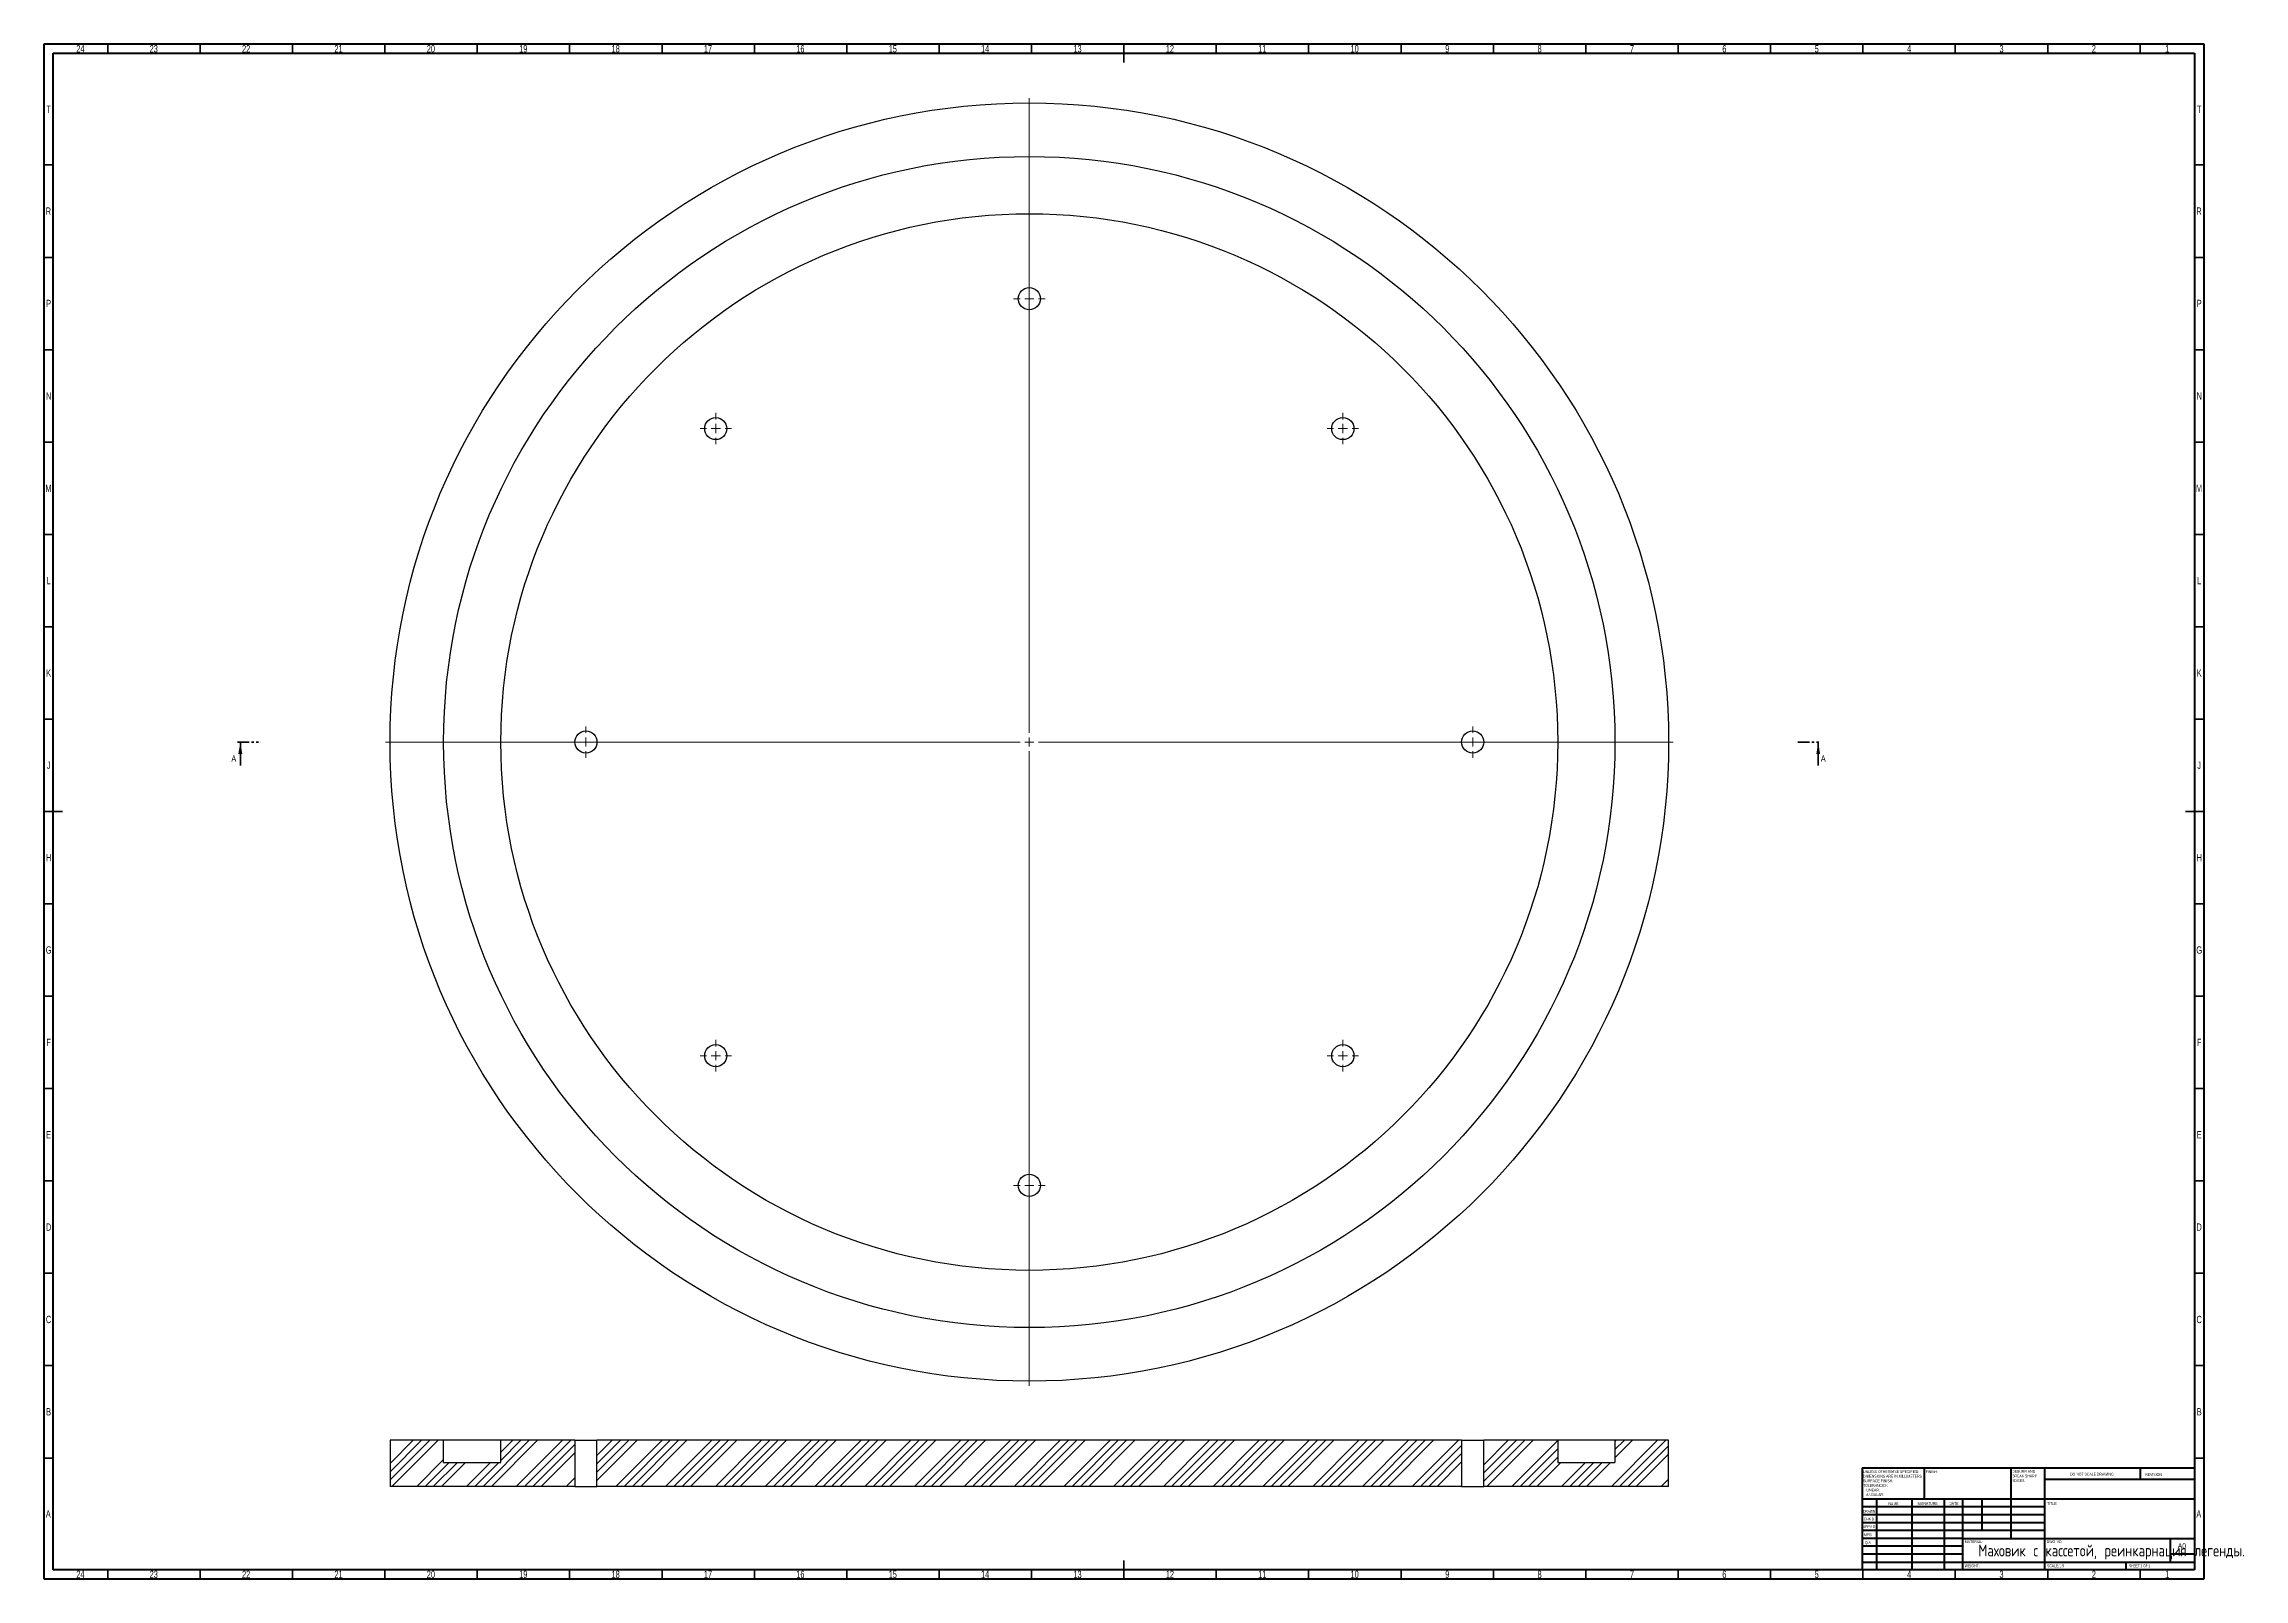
# Model space of a CAD drawing. Header units: millimetres. Extents: x 15 to 1206, y 5 to 836.
import ezdxf

# ---------------------------------------------------------------- set-up
doc = ezdxf.new("R2010")
doc.units = ezdxf.units.MM
doc.linetypes.add('PHANTOM', pattern=[12.7, 6.35, -1.27, 1.27, -1.27, 1.27, -1.27])
doc.styles.add('SLDTEXTSTYLE0', font='TXT', dxfattribs={"width": 0.75})
doc.styles.add('SLDTEXTSTYLE1', font='TXT', dxfattribs={"width": 0.686449})
doc.styles.add('SLDTEXTSTYLE2', font='TXT', dxfattribs={"width": 0.6875})
doc.styles.add('SLDTEXTSTYLE3', font='TXT', dxfattribs={"width": 0.75, "bigfont": 'bigfont'})

# ---------------------------------------------------------------- blocks, each defined once
blk = doc.blocks.new('SW_NOTE_0')
at = {"color": 0, "linetype": 'Continuous', "lineweight": 0, "char_height": 1.5, "attachment_point": 1, "style": 'SLDTEXTSTYLE0'}
for s, insert in [('UNLESS OTHERWISE SPECIFIED:', (0, 1.9)), ('TOLERANCES:', (0, -5.6)), ('DIMENSIONS ARE IN MILLIMETERS', (0, -0.6)), ('SURFACE FINISH:', (0, -3.1)), ('ANGULAR:', (1.7, -10.6)), ('LINEAR:', (1.7, -8.1))]:
    blk.add_mtext(s, dxfattribs=dict(at, insert=insert))
blk = doc.blocks.new('SW_NOTE_0_1')
at = {"color": 0, "linetype": 'Continuous', "lineweight": 0, "char_height": 1.5, "attachment_point": 1, "style": 'SLDTEXTSTYLE0'}
for s, insert in [('DEBURR AND', (0, 1.9)), ('BREAK SHARP', (0, -0.6)), ('EDGES', (0, -3.1))]:
    blk.add_mtext(s, dxfattribs=dict(at, insert=insert))
blk = doc.blocks.new('SW_CENTERMARKSYMBOL_0')
at = {"color": 0, "linetype": 'Continuous', "lineweight": 18}
for p, q in [((0, 5), (0, 348.5)), ((-5, 0), (-348.5, 0)), ((0, 0), (-2.5, 0)), ((0, 0), (0, 2.5)), ((0, 0), (0, -2.5)), ((0, 0), (2.5, 0)), ((5, 0), (348.5, 0)), ((0, -5), (0, -348.5))]:
    blk.add_line(p, q, dxfattribs=at)
blk = doc.blocks.new('SW_CENTERMARKSYMBOL_1')
at = {"color": 0, "linetype": 'Continuous', "lineweight": 18}
for p, q in [((-5, 0), (-8.5, 0)), ((0, 0), (-2.5, 0)), ((0, 5), (0, 8.5)), ((0, 0), (0, 2.5)), ((0, 0), (0, -2.5)), ((0, 0), (2.5, 0)), ((5, 0), (8.5, 0)), ((0, -5), (0, -8.5))]:
    blk.add_line(p, q, dxfattribs=at)
blk = doc.blocks.new('SW_CENTERMARKSYMBOL_2')
at = {"color": 0, "linetype": 'Continuous', "lineweight": 18}
for p, q in [((-5, 0), (-8.5, 0)), ((0, 0), (-2.5, 0)), ((0, 5), (0, 8.5)), ((0, 0), (0, 2.5)), ((0, 0), (0, -2.5)), ((0, 0), (2.5, 0)), ((5, 0), (8.5, 0)), ((0, -5), (0, -8.5))]:
    blk.add_line(p, q, dxfattribs=at)
blk = doc.blocks.new('SW_CENTERMARKSYMBOL_3')
at = {"color": 0, "linetype": 'Continuous', "lineweight": 18}
for p, q in [((-5, 0), (-8.5, 0)), ((0, 0), (-2.5, 0)), ((0, 5), (0, 8.5)), ((0, 0), (0, 2.5)), ((0, 0), (0, -2.5)), ((0, 0), (2.5, 0)), ((5, 0), (8.5, 0)), ((0, -5), (0, -8.5))]:
    blk.add_line(p, q, dxfattribs=at)
blk = doc.blocks.new('SW_CENTERMARKSYMBOL_4')
at = {"color": 0, "linetype": 'Continuous', "lineweight": 18}
for p, q in [((-5, 0), (-8.5, 0)), ((0, 0), (-2.5, 0)), ((0, 5), (0, 8.5)), ((0, 0), (0, 2.5)), ((0, 0), (0, -2.5)), ((0, 0), (2.5, 0)), ((5, 0), (8.5, 0)), ((0, -5), (0, -8.5))]:
    blk.add_line(p, q, dxfattribs=at)
blk = doc.blocks.new('SW_CENTERMARKSYMBOL_5')
at = {"color": 0, "linetype": 'Continuous', "lineweight": 18}
for p, q in [((-5, 0), (-8.5, 0)), ((0, 0), (-2.5, 0)), ((0, 5), (0, 8.5)), ((0, 0), (0, 2.5)), ((0, 0), (0, -2.5)), ((0, 0), (2.5, 0)), ((5, 0), (8.5, 0)), ((0, -5), (0, -8.5))]:
    blk.add_line(p, q, dxfattribs=at)
blk = doc.blocks.new('SW_CENTERMARKSYMBOL_6')
at = {"color": 0, "linetype": 'Continuous', "lineweight": 18}
for p, q in [((-5, 0), (-8.5, 0)), ((0, 0), (-2.5, 0)), ((0, 5), (0, 8.5)), ((0, 0), (0, 2.5)), ((0, 0), (0, -2.5)), ((0, 0), (2.5, 0)), ((5, 0), (8.5, 0)), ((0, -5), (0, -8.5))]:
    blk.add_line(p, q, dxfattribs=at)
blk = doc.blocks.new('SW_CENTERMARKSYMBOL_7')
at = {"color": 0, "linetype": 'Continuous', "lineweight": 18}
for p, q in [((-5, 0), (-8.5, 0)), ((0, 0), (-2.5, 0)), ((0, 5), (0, 8.5)), ((0, 0), (0, 2.5)), ((0, 0), (0, -2.5)), ((0, 0), (2.5, 0)), ((5, 0), (8.5, 0)), ((0, -5), (0, -8.5))]:
    blk.add_line(p, q, dxfattribs=at)
blk = doc.blocks.new('SW_CENTERMARKSYMBOL_8')
at = {"color": 0, "linetype": 'Continuous', "lineweight": 18}
for p, q in [((-5, 0), (-8.5, 0)), ((0, 0), (-2.5, 0)), ((0, 5), (0, 8.5)), ((0, 0), (0, 2.5)), ((0, 0), (0, -2.5)), ((0, 0), (2.5, 0)), ((5, 0), (8.5, 0)), ((0, -5), (0, -8.5))]:
    blk.add_line(p, q, dxfattribs=at)

msp = doc.modelspace()

# ---------------------------------------------------------------- hatches: boundary and pattern name
at = {"linetype": 'Continuous', "lineweight": 18}
h = msp.add_hatch(dxfattribs=at)
h.set_pattern_fill('ANSI34', style=0)
h.paths.add_polyline_path([(202.3, 55.1), (302.3, 55.1), (302.3, 80.1), (262.3, 80.1), (262.3, 68.1), (231.3, 68.1), (231.3, 80.1), (202.3, 80.1)], flags=0)
h = msp.add_hatch(dxfattribs=at)
h.set_pattern_fill('ANSI34', style=0)
h.paths.add_polyline_path([(782.3, 55.1), (782.3, 80.1), (314.3, 80.1), (314.3, 55.1)], flags=0)
h = msp.add_hatch(dxfattribs=at)
h.set_pattern_fill('ANSI34', style=0)
h.paths.add_polyline_path([(794.3, 55.1), (894.3, 55.1), (894.3, 80.1), (865.3, 80.1), (865.3, 68.1), (834.3, 68.1), (834.3, 80.1), (794.3, 80.1)], flags=0)

# ---------------------------------------------------------------- linework, layer by layer
at = {"color": 7, "linetype": 'Continuous', "lineweight": 70}
for p, q in [((15, 5), (15, 836)), ((15, 836), (1184, 836)), ((1184, 836), (1184, 5)), ((20, 10), (20, 831)), ((20, 831), (1179, 831)), ((1179, 831), (1179, 10)), ((1184, 5), (15, 5)), ((1179, 10), (20, 10))]:
    msp.add_line(p, q, dxfattribs=at)
at = {"color": 7, "linetype": 'Continuous', "lineweight": 35}
for p, q in [((49.5, 831), (49.5, 836)), ((99.5, 831), (99.5, 836)), ((149.5, 831), (149.5, 836)), ((199.5, 831), (199.5, 836)), ((249.5, 831), (249.5, 836)), ((299.5, 831), (299.5, 836)), ((349.5, 831), (349.5, 836)), ((399.5, 831), (399.5, 836)), ((449.5, 831), (449.5, 836)), ((499.5, 831), (499.5, 836)), ((549.5, 831), (549.5, 836)), ((599.5, 836), (599.5, 826)), ((599.5, 831), (599.5, 836)), ((649.5, 831), (649.5, 836)), ((699.5, 831), (699.5, 836)), ((749.5, 831), (749.5, 836)), ((799.5, 831), (799.5, 836)), ((849.5, 831), (849.5, 836)), ((899.5, 831), (899.5, 836)), ((949.5, 831), (949.5, 836)), ((999.5, 831), (999.5, 836)), ((1049.5, 831), (1049.5, 836)), ((1099.5, 831), (1099.5, 836)), ((1149.5, 831), (1149.5, 836)), ((20, 770.5), (15, 770.5)), ((1179, 770.5), (1184, 770.5)), ((20, 720.5), (15, 720.5)), ((1179, 720.5), (1184, 720.5)), ((20, 670.5), (15, 670.5)), ((1179, 670.5), (1184, 670.5)), ((20, 620.5), (15, 620.5)), ((1179, 620.5), (1184, 620.5)), ((20, 570.5), (15, 570.5)), ((1179, 570.5), (1184, 570.5)), ((20, 520.5), (15, 520.5)), ((1179, 520.5), (1184, 520.5)), ((20, 470.5), (15, 470.5)), ((1179, 470.5), (1184, 470.5)), ((121.3, 445.4), (121.3, 458.1)), ((975.3, 445.4), (975.3, 458.1)), ((15, 420.5), (25, 420.5)), ((20, 420.5), (15, 420.5)), ((1184, 420.5), (1174, 420.5)), ((1179, 420.5), (1184, 420.5)), ((20, 370.5), (15, 370.5)), ((1179, 370.5), (1184, 370.5)), ((20, 320.5), (15, 320.5)), ((1179, 320.5), (1184, 320.5)), ((20, 270.5), (15, 270.5)), ((1179, 270.5), (1184, 270.5)), ((20, 220.5), (15, 220.5)), ((1179, 220.5), (1184, 220.5)), ((20, 170.5), (15, 170.5)), ((1179, 170.5), (1184, 170.5)), ((20, 120.5), (15, 120.5)), ((1179, 120.5), (1184, 120.5)), ((20, 70.5), (15, 70.5)), ((1179, 70.5), (1184, 70.5)), ((599.5, 5), (599.5, 15)), ((49.5, 10), (49.5, 5)), ((99.5, 10), (99.5, 5)), ((149.5, 10), (149.5, 5)), ((199.5, 10), (199.5, 5)), ((249.5, 10), (249.5, 5)), ((299.5, 10), (299.5, 5)), ((349.5, 10), (349.5, 5)), ((399.5, 10), (399.5, 5)), ((449.5, 10), (449.5, 5)), ((499.5, 10), (499.5, 5)), ((549.5, 10), (549.5, 5)), ((599.5, 10), (599.5, 5)), ((649.5, 10), (649.5, 5)), ((699.5, 10), (699.5, 5)), ((749.5, 10), (749.5, 5)), ((799.5, 10), (799.5, 5)), ((849.5, 10), (849.5, 5)), ((899.5, 10), (899.5, 5)), ((949.5, 10), (949.5, 5)), ((999.5, 10), (999.5, 5)), ((1049.5, 10), (1049.5, 5)), ((1099.5, 10), (1099.5, 5)), ((1149.5, 10), (1149.5, 5))]:
    msp.add_line(p, q, dxfattribs=at)
at = {"color": 7, "linetype": 'PHANTOM', "lineweight": 35}
for p, q in [((119.7, 458.1), (132.4, 458.1)), ((964.2, 458.1), (976.9, 458.1))]:
    msp.add_line(p, q, dxfattribs=at)
at = {"color": 7, "linetype": 'Continuous', "lineweight": 25}
for p, q in [((202.3, 80.1), (202.3, 55.1)), ((231.3, 80.1), (202.3, 80.1)), ((231.3, 68.1), (231.3, 80.1)), ((262.3, 80.1), (231.3, 80.1)), ((262.3, 68.1), (262.3, 80.1)), ((302.3, 80.1), (262.3, 80.1)), ((302.3, 80.1), (302.3, 55.1)), ((302.3, 80.1), (314.3, 80.1)), ((314.3, 55.1), (314.3, 80.1)), ((782.3, 80.1), (314.3, 80.1)), ((782.3, 80.1), (782.3, 55.1)), ((782.3, 80.1), (794.3, 80.1)), ((794.3, 55.1), (794.3, 80.1)), ((834.3, 80.1), (794.3, 80.1)), ((834.3, 80.1), (834.3, 68.1)), ((865.3, 80.1), (834.3, 80.1)), ((865.3, 80.1), (865.3, 68.1)), ((894.3, 80.1), (865.3, 80.1)), ((894.3, 55.1), (894.3, 80.1)), ((231.3, 68.1), (262.3, 68.1)), ((834.3, 68.1), (865.3, 68.1)), ((302.3, 55.1), (202.3, 55.1)), ((302.3, 55.1), (314.3, 55.1)), ((782.3, 55.1), (314.3, 55.1)), ((782.3, 55.1), (794.3, 55.1)), ((894.3, 55.1), (794.3, 55.1))]:
    msp.add_line(p, q, dxfattribs=at)
at = {"color": 7, "linetype": 'Continuous', "lineweight": 50}
for p, q in [((999, 65.2), (1179, 65.2)), ((999, 65.2), (999, 10)), ((1032.8, 48.2), (1032.8, 65.2)), ((1079.6, 65.2), (1079.6, 27)), ((1097.8, 65.2), (1097.8, 10)), ((1149.8, 58.9), (1149.8, 65.2)), ((1179, 48.2), (999, 48.2)), ((1006.8, 48.2), (1006.8, 10)), ((1026, 48.2), (1026, 10)), ((1043.4, 48.2), (1043.4, 10)), ((1053.6, 10), (1053.6, 48.2)), ((1064, 31.2), (1064, 48.2)), ((1179, 58.9), (1097.8, 58.9)), ((1097.8, 44), (999, 44)), ((1097.8, 39.8), (999, 39.8)), ((1097.8, 35.5), (999, 35.5)), ((1097.8, 31.2), (999, 31.2)), ((1053.6, 27), (999, 27)), ((1053.6, 27), (1179, 27)), ((1166, 14.2), (1166, 27)), ((1053.6, 22.7), (999, 22.7)), ((1053.6, 18.5), (999, 18.5)), ((999, 14.2), (1179, 14.2)), ((1142, 10), (1142, 14.2)), ((1179, 18.5), (1166, 18.5))]:
    msp.add_line(p, q, dxfattribs=at)
at = {"color": 7, "linetype": 'Continuous', "lineweight": 25}
for centre, radius in [((548.3, 458.1), 346), ((548.3, 458.1), 317), ((548.3, 458.1), 286), ((548.3, 698.1), 6), ((378.6, 627.8), 6), ((718, 627.8), 6), ((308.3, 458.1), 6), ((788.3, 458.1), 6), ((378.6, 288.3), 6), ((718, 288.3), 6), ((548.3, 218.1), 6)]:
    msp.add_circle(centre, radius, dxfattribs=at)
at = {"color": 7, "linetype": 'Continuous', "lineweight": 35}
for points in [[(121.3, 458.1), (120.2, 451.7), (122.3, 451.7)], [(975.3, 458.1), (974.3, 451.7), (976.3, 451.7)]]:
    msp.add_solid(points, dxfattribs=at)

# ---------------------------------------------------------------- block references
at = {"color": 7, "linetype": 'Continuous', "lineweight": 0}
for name, p in [('SW_CENTERMARKSYMBOL_0', (548.3, 458.1)), ('SW_CENTERMARKSYMBOL_5', (548.3, 698.1)), ('SW_CENTERMARKSYMBOL_6', (378.6, 627.8)), ('SW_CENTERMARKSYMBOL_4', (718, 627.8)), ('SW_CENTERMARKSYMBOL_7', (308.3, 458.1)), ('SW_CENTERMARKSYMBOL_3', (788.3, 458.1)), ('SW_CENTERMARKSYMBOL_8', (378.6, 288.3)), ('SW_CENTERMARKSYMBOL_2', (718, 288.3)), ('SW_CENTERMARKSYMBOL_1', (548.3, 218.1)), ('SW_NOTE_0', (999.6, 62)), ('SW_NOTE_0_1', (1080.3, 62.1))]:
    msp.add_blockref(name, p, dxfattribs=at)

# ---------------------------------------------------------------- texts
for s, insert, char_height, attachment_point, style in [('24', (34.7, 835.4), 3.97, 2, 'SLDTEXTSTYLE0'), ('23', (74.4, 835.4), 3.97, 2, 'SLDTEXTSTYLE0'), ('22', (124.4, 835.4), 3.97, 2, 'SLDTEXTSTYLE0'), ('21', (174.4, 835.4), 3.97, 2, 'SLDTEXTSTYLE0'), ('20', (224.4, 835.4), 3.97, 2, 'SLDTEXTSTYLE0'), ('19', (274.4, 835.4), 3.97, 2, 'SLDTEXTSTYLE0'), ('18', (324.4, 835.4), 3.97, 2, 'SLDTEXTSTYLE0'), ('17', (374.4, 835.4), 3.97, 2, 'SLDTEXTSTYLE0'), ('16', (424.4, 835.4), 3.97, 2, 'SLDTEXTSTYLE0'), ('15', (474.4, 835.4), 3.97, 2, 'SLDTEXTSTYLE0'), ('14', (524.4, 835.4), 3.97, 2, 'SLDTEXTSTYLE0'), ('13', (574.4, 835.4), 3.97, 2, 'SLDTEXTSTYLE0'), ('12', (624.4, 835.4), 3.97, 2, 'SLDTEXTSTYLE0'), ('11', (674.4, 835.4), 3.97, 2, 'SLDTEXTSTYLE0'), ('10', (724.4, 835.4), 3.97, 2, 'SLDTEXTSTYLE0'), ('9', (774.5, 835.4), 3.97, 2, 'SLDTEXTSTYLE0'), ('8', (824.5, 835.4), 3.97, 2, 'SLDTEXTSTYLE0'), ('7', (874.5, 835.4), 3.97, 2, 'SLDTEXTSTYLE0'), ('6', (924.5, 835.4), 3.97, 2, 'SLDTEXTSTYLE0'), ('5', (974.5, 835.4), 3.97, 2, 'SLDTEXTSTYLE0'), ('4', (1024.5, 835.4), 3.97, 2, 'SLDTEXTSTYLE0'), ('3', (1074.5, 835.4), 3.97, 2, 'SLDTEXTSTYLE0'), ('2', (1124.5, 835.4), 3.97, 2, 'SLDTEXTSTYLE0'), ('1', (1164.2, 835.4), 3.97, 2, 'SLDTEXTSTYLE0'), ('T', (17.5, 802.7), 3.97, 2, 'SLDTEXTSTYLE0'), ('T', (1181.5, 802.7), 3.97, 2, 'SLDTEXTSTYLE0'), ('R', (17.4, 747.5), 3.97, 2, 'SLDTEXTSTYLE0'), ('R', (1181.4, 747.5), 3.97, 2, 'SLDTEXTSTYLE0'), ('P', (17.5, 697.5), 3.97, 2, 'SLDTEXTSTYLE0'), ('P', (1181.5, 697.5), 3.97, 2, 'SLDTEXTSTYLE0'), ('N', (17.5, 647.5), 3.97, 2, 'SLDTEXTSTYLE0'), ('N', (1181.5, 647.5), 3.97, 2, 'SLDTEXTSTYLE0'), ('M', (17.4, 597.5), 3.97, 2, 'SLDTEXTSTYLE0'), ('M', (1181.4, 597.5), 3.97, 2, 'SLDTEXTSTYLE0'), ('L', (17.5, 547.5), 3.97, 2, 'SLDTEXTSTYLE0'), ('L', (1181.5, 547.5), 3.97, 2, 'SLDTEXTSTYLE0'), ('K', (17.5, 497.5), 3.97, 2, 'SLDTEXTSTYLE0'), ('K', (1181.5, 497.5), 3.97, 2, 'SLDTEXTSTYLE0'), ('J', (17.5, 447.5), 3.97, 2, 'SLDTEXTSTYLE0'), ('J', (1181.5, 447.5), 3.97, 2, 'SLDTEXTSTYLE0'), ('H', (17.5, 397.5), 3.97, 2, 'SLDTEXTSTYLE0'), ('H', (1181.5, 397.5), 3.97, 2, 'SLDTEXTSTYLE0'), ('G', (17.5, 347.5), 3.97, 2, 'SLDTEXTSTYLE0'), ('G', (1181.5, 347.5), 3.97, 2, 'SLDTEXTSTYLE0'), ('F', (17.5, 297.5), 3.97, 2, 'SLDTEXTSTYLE0'), ('F', (1181.5, 297.5), 3.97, 2, 'SLDTEXTSTYLE0'), ('E', (17.5, 247.5), 3.97, 2, 'SLDTEXTSTYLE0'), ('E', (1181.5, 247.5), 3.97, 2, 'SLDTEXTSTYLE0'), ('D', (17.5, 197.5), 3.97, 2, 'SLDTEXTSTYLE0'), ('D', (1181.5, 197.5), 3.97, 2, 'SLDTEXTSTYLE0'), ('C', (17.5, 147.5), 3.97, 2, 'SLDTEXTSTYLE0'), ('C', (1181.5, 147.5), 3.97, 2, 'SLDTEXTSTYLE0'), ('B', (17.5, 97.5), 3.97, 2, 'SLDTEXTSTYLE0'), ('B', (1181.5, 97.5), 3.97, 2, 'SLDTEXTSTYLE0'), ('FINISH:', (1033.4, 63.9), 1.5, 1, 'SLDTEXTSTYLE0'), ('DO NOT SCALE DRAWING', (1111.6, 62.5), 1.5, 1, 'SLDTEXTSTYLE0'), ('REVISION', (1152.3, 62.3), 1.5, 1, 'SLDTEXTSTYLE0'), ('A', (17.3, 42.2), 3.97, 2, 'SLDTEXTSTYLE0'), ('DRAWN', (999.6, 42.4), 1.5, 1, 'SLDTEXTSTYLE1'), ("CHK'D", (999.9, 38.2), 1.5, 1, 'SLDTEXTSTYLE0'), ('NAME', (1013.3, 46.5), 1.5, 1, 'SLDTEXTSTYLE0'), ('SIGNATURE', (1029, 46.6), 1.5, 1, 'SLDTEXTSTYLE0'), ('DATE', (1046.2, 46.6), 1.5, 1, 'SLDTEXTSTYLE0'), ('TITLE:', (1099.1, 46.6), 1.5, 1, 'SLDTEXTSTYLE0'), ('A', (1181.3, 42.2), 3.97, 2, 'SLDTEXTSTYLE0'), ("APPV'D", (999.4, 34.1), 1.5, 1, 'SLDTEXTSTYLE0'), ('MFG', (1000.1, 29.7), 1.5, 1, 'SLDTEXTSTYLE0'), ('Q.A', (1000.5, 25.5), 1.5, 1, 'SLDTEXTSTYLE0'), ('MATERIAL:', (1054.6, 26), 1.5, 1, 'SLDTEXTSTYLE0'), ('DWG NO.', (1099, 26), 1.5, 1, 'SLDTEXTSTYLE0'), ('A0', (1169.9, 24.4), 2.91, 1, 'SLDTEXTSTYLE0'), ('WEIGHT:', (1054.6, 12.9), 1.5, 1, 'SLDTEXTSTYLE0'), ('Маховик с кассетой, реинкарнация легенды.', (1134.1, 23.6), 6.35, 2, 'SLDTEXTSTYLE3'), ('SCALE:1:5', (1099.1, 12.9), 1.5, 1, 'SLDTEXTSTYLE0'), ('SHEET 1 OF 1', (1143.5, 12.9), 1.5, 1, 'SLDTEXTSTYLE2'), ('24', (34.7, 9.5), 3.97, 2, 'SLDTEXTSTYLE0'), ('23', (74.4, 9.5), 3.97, 2, 'SLDTEXTSTYLE0'), ('22', (124.4, 9.5), 3.97, 2, 'SLDTEXTSTYLE0'), ('21', (174.4, 9.5), 3.97, 2, 'SLDTEXTSTYLE0'), ('20', (224.4, 9.5), 3.97, 2, 'SLDTEXTSTYLE0'), ('19', (274.4, 9.5), 3.97, 2, 'SLDTEXTSTYLE0'), ('18', (324.4, 9.5), 3.97, 2, 'SLDTEXTSTYLE0'), ('17', (374.4, 9.5), 3.97, 2, 'SLDTEXTSTYLE0'), ('16', (424.4, 9.5), 3.97, 2, 'SLDTEXTSTYLE0'), ('15', (474.4, 9.5), 3.97, 2, 'SLDTEXTSTYLE0'), ('14', (524.4, 9.5), 3.97, 2, 'SLDTEXTSTYLE0'), ('13', (574.4, 9.5), 3.97, 2, 'SLDTEXTSTYLE0'), ('12', (624.4, 9.5), 3.97, 2, 'SLDTEXTSTYLE0'), ('11', (674.4, 9.5), 3.97, 2, 'SLDTEXTSTYLE0'), ('10', (724.4, 9.5), 3.97, 2, 'SLDTEXTSTYLE0'), ('9', (774.5, 9.5), 3.97, 2, 'SLDTEXTSTYLE0'), ('8', (824.5, 9.5), 3.97, 2, 'SLDTEXTSTYLE0'), ('7', (874.5, 9.5), 3.97, 2, 'SLDTEXTSTYLE0'), ('6', (924.5, 9.5), 3.97, 2, 'SLDTEXTSTYLE0'), ('5', (974.5, 9.5), 3.97, 2, 'SLDTEXTSTYLE0'), ('4', (1024.5, 9.5), 3.97, 2, 'SLDTEXTSTYLE0'), ('3', (1074.5, 9.5), 3.97, 2, 'SLDTEXTSTYLE0'), ('2', (1124.5, 9.5), 3.97, 2, 'SLDTEXTSTYLE0'), ('1', (1164.2, 9.5), 3.97, 2, 'SLDTEXTSTYLE0')]:
    msp.add_mtext(s, dxfattribs=dict(at, insert=insert, char_height=char_height, attachment_point=attachment_point, style=style))
at = {"color": 7, "linetype": 'Continuous', "char_height": 3.5, "attachment_point": 1, "style": 'SLDTEXTSTYLE0'}
for insert in [(116.4, 450.9), (976.7, 450.9)]:
    msp.add_mtext('A', dxfattribs=dict(at, insert=insert))

doc.saveas('drawing.dxf')
